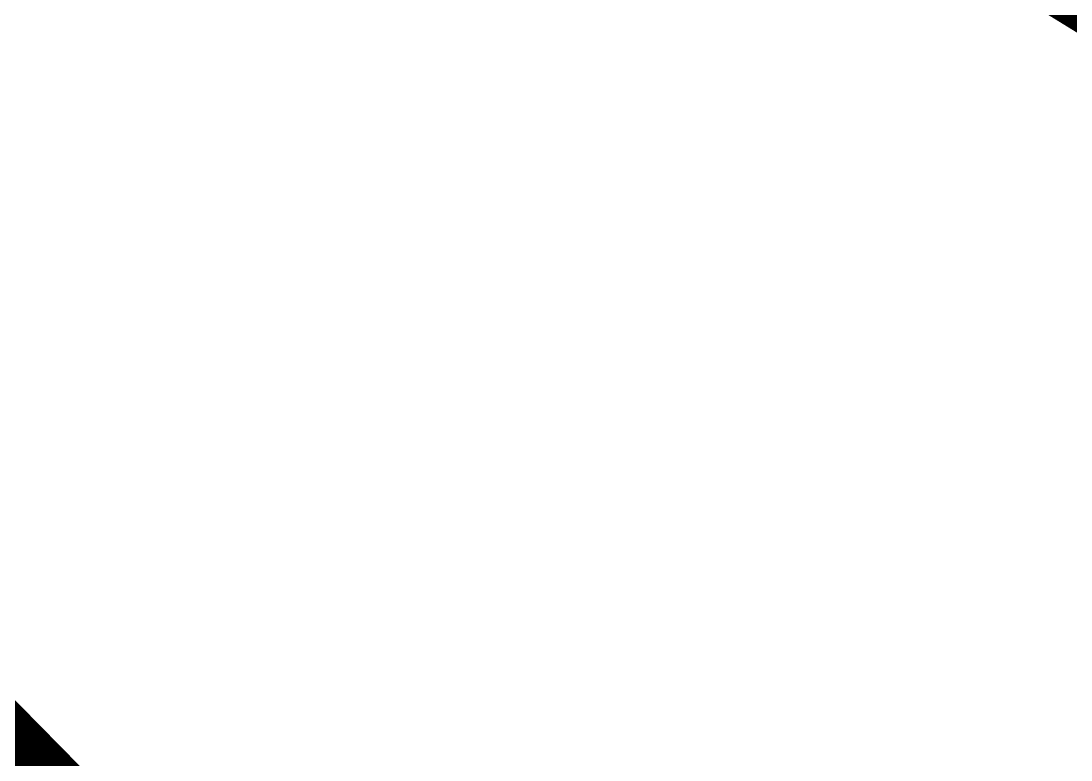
# Model space of a CAD drawing. Header units: metres. Extents: x 326467 to 340077, y 1811030 to 1824953.
# Drawn here: x 328850.09 to 328864.4, y 1812584.05 to 1812594.11 of the extents above; entities that cross this region are included whole.
import ezdxf

# ---------------------------------------------------------------- set-up
doc = ezdxf.new("R2010")
doc.units = ezdxf.units.M
doc.header["$MEASUREMENT"] = 0
for name, color, linetype in [('CRZ LINE FOR RIVER OR CREEK', 84, 'Continuous'), ('HAZARDS LINE', 1, 'Continuous'), ('NDZ-200M FROM CRZ', 30, 'Continuous')]:
    doc.layers.add(name, color=color, linetype=linetype)

# ---------------------------------------------------------------- blocks, each defined once
blk = doc.blocks.new('16')
at = {"layer": 'CRZ LINE FOR RIVER OR CREEK', "ltscale": 0.1, "const_width": 3.032, "flags": 128}
blk.add_lwpolyline([(328500.104, 1812715.848), (328586.46, 1812675.187), (328687.365, 1812654.192), (328814.794, 1812626.294), (328896.979, 1812575.751), (329009.823, 1812530.404), (329088.604, 1812523.731), (329177.647, 1812537.196), (329273.318, 1812592.835), (329399.301, 1812709.348), (329470.471, 1812762.272), (329556.37, 1812894.128)], dxfattribs=at)
at = {"layer": 'HAZARDS LINE', "lineweight": 18, "const_width": 3.032}
blk.add_lwpolyline([(328832.424, 1812592.423), (328836.436, 1812588.348), (328844.489, 1812584.243), (328848.532, 1812584.212), (328852.543, 1812580.137), (328856.585, 1812580.106), (328860.597, 1812576.032), (328868.65, 1812571.927), (328872.662, 1812567.852), (328876.704, 1812567.821), (328880.715, 1812563.747)], dxfattribs=at)
at = {"layer": 'NDZ-200M FROM CRZ', "const_width": 3.032, "flags": 128}
blk.add_lwpolyline([(328500.104, 1812715.848), (328586.46, 1812675.187), (328687.365, 1812654.192), (328814.794, 1812626.294), (328896.979, 1812575.751), (329009.823, 1812530.404), (329088.604, 1812523.731), (329177.647, 1812537.196), (329273.318, 1812592.835), (329399.301, 1812709.348), (329470.471, 1812762.272), (329553.749, 1812890.105), (329595.21, 1812950.435), (329612.003, 1813031.171), (329648.947, 1813103.666), (329700.375, 1813170.313), (329708.446, 1813180.771), (329759.028, 1813224.116), (329775.573, 1813272.508), (329790.454, 1813367.411), (329809.16, 1813433.981)], dxfattribs=at)

msp = doc.modelspace()

# ---------------------------------------------------------------- block references
msp.add_blockref('16', (0, 0))

doc.saveas('drawing.dxf')
